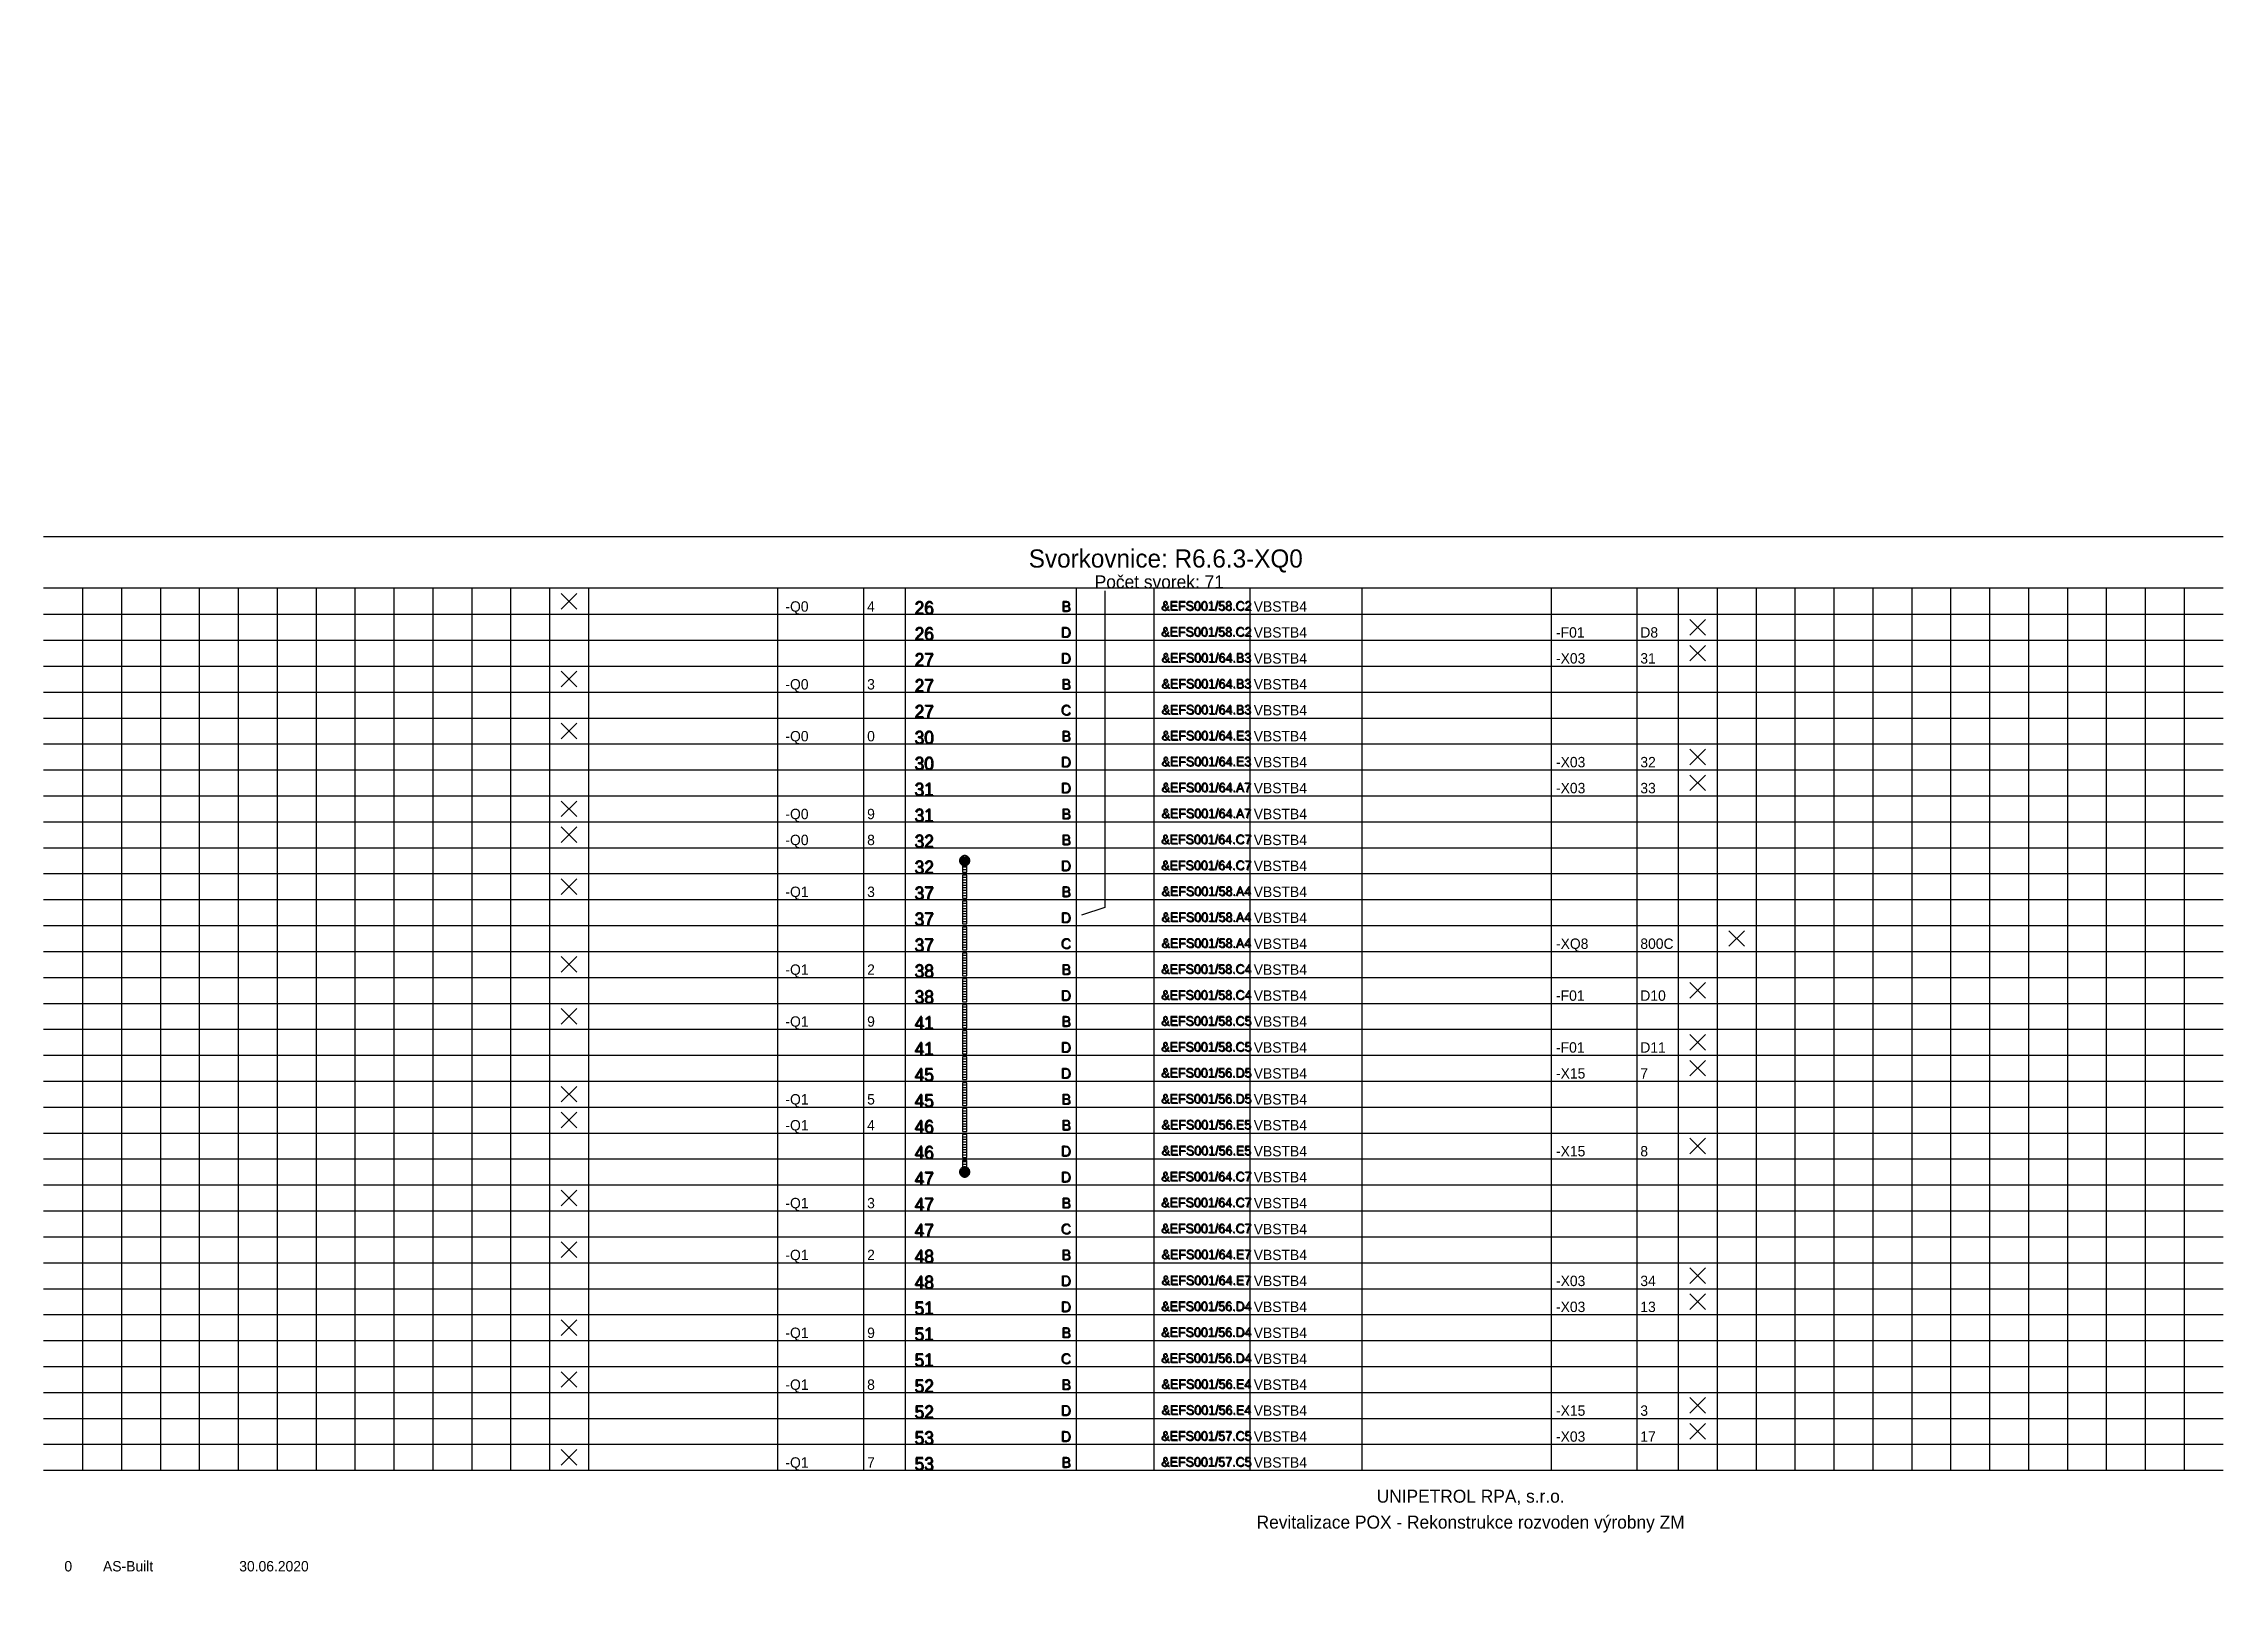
# Model space of a CAD drawing. Extents: x 0 to 420, y -1 to 300.
import ezdxf
from ezdxf.enums import TextEntityAlignment as Align

# ---------------------------------------------------------------- set-up
doc = ezdxf.new("R2010")
doc.units = 0
doc.header["$MEASUREMENT"] = 0
doc.linetypes.add('LTY1', pattern=[0])
for name, color, linetype in [('4', 4, 'Continuous'), ('PEN1', 7, 'LTY1'), ('PEN2', 7, 'LTY1'), ('PEN4', 7, 'LTY1'), ('PEN5', 7, 'LTY1'), ('SYMBOL', 7, 'LTY1')]:
    doc.layers.add(name, color=color, linetype=linetype)
doc.styles.add('NORMSCHRIFT', font='normwin')

# ---------------------------------------------------------------- blocks, each defined once
blk = doc.blocks.new('_SS-BLOK-S')
at = {"layer": 'PEN5', "linetype": 'LTY1'}
for p, q in [((0, -5), (420, -5)), ((420, -15), (0, -15))]:
    blk.add_line(p, q, dxfattribs=at)
at = {"layer": 'PEN1', "style": 'NORMSCHRIFT', "flags": 8}
for tag in ['CODE_1', 'CODE_2', 'CODE_3', 'CODE_4']:
    blk.add_attdef(tag, text='', height=3.5, dxfattribs=at).set_placement((216.25, -11), align=Align.CENTER)
at = {"layer": 'PEN2', "style": 'NORMSCHRIFT', "flags": 8}
blk.add_attdef('CODE_307', text='', height=2.5, dxfattribs=at).set_placement((215, -15), align=Align.CENTER)
at = {"layer": 'PEN4', "style": 'NORMSCHRIFT', "flags": 9}
for tag in ['CODE_558', 'CODE_91']:
    blk.add_attdef(tag, (0, 0), '', height=3.5, dxfattribs=at)
blk = doc.blocks.new('_SS-VETA-S')
at = {"layer": 'PEN1', "linetype": 'LTY1'}
for p, q in [((7.5, 5), (7.5, 0)), ((15, 5), (15, 0)), ((22.5, 5), (22.5, 0)), ((30, 5), (30, 0)), ((37.5, 5), (37.5, 0)), ((45, 5), (45, 0)), ((52.5, 5), (52.5, 0)), ((60, 5), (60, 0)), ((67.5, 5), (67.5, 0)), ((75, 5), (75, 0)), ((82.5, 5), (82.5, 0)), ((90, 5), (90, 0)), ((97.5, 5), (97.5, 0)), ((141.5, 0), (141.5, 5)), ((158, 5), (158, 0)), ((199, 5), (199, 0)), ((214, 0), (214, 5)), ((232.5, 0), (232.5, 5)), ((290.5, 5), (290.5, 0)), ((307, 5), (307, 0)), ((322.5, 5), (322.5, 0)), ((330, 5), (330, 0)), ((337.5, 5), (337.5, 0)), ((345, 5), (345, 0)), ((352.5, 5), (352.5, 0)), ((360, 5), (360, 0)), ((367.5, 5), (367.5, 0)), ((375, 5), (375, 0)), ((382.5, 5), (382.5, 0)), ((390, 5), (390, 0)), ((390, 5), (390, 0)), ((397.5, 5), (397.5, 0)), ((405, 5), (405, 0)), ((412.5, 5), (412.5, 0)), ((0, 0), (420, 0))]:
    blk.add_line(p, q, dxfattribs=at)
at = {"layer": 'PEN5', "linetype": 'LTY1'}
for p, q in [((105, 5), (105, 0)), ((166, 5), (166, 0)), ((254, 5), (254, 0)), ((315, 5), (315, 0))]:
    blk.add_line(p, q, dxfattribs=at)
at = {"layer": 'PEN2', "style": 'NORMSCHRIFT', "flags": 8}
blk.add_attdef('CODE_21', (167.95, -0.1), '', height=2.5, dxfattribs=at)
at = {"layer": 'PEN4', "style": 'NORMSCHRIFT'}
for tag, p, height, flags in [('CODE_63', (0, 0), 3.5, 9), ('CODE_91', (0, 0), 3.5, 9), ('CODE_781', (0, 0), 3.5, 9), ('CODE_782', (0, 0), 3.5, 9), ('CODE_10003', (107.7, 0.5), 2, 8), ('CODE_10001', (107.7, 0.5), 2, 8), ('CODE_10002', (107.7, 0.5), 2, 8), ('CODE_10004', (142.95, 0.5), 2, 8), ('CODE_10021', (158.7, 0.5), 2, 8), ('CODE_41', (233.2, 0.5), 2, 8), ('CODE_11003', (255.95, 0.5), 2, 8), ('CODE_11001', (255.95, 0.5), 2, 8), ('CODE_11002', (255.95, 0.5), 2, 8), ('CODE_11004', (291.45, 0.5), 2, 8), ('CODE_11021', (307.7, 0.5), 2, 8)]:
    blk.add_attdef(tag, p, '', height=height, dxfattribs=dict(at, flags=flags))
at = {"layer": 'PEN4', "style": 'NORMSCHRIFT', "flags": 8}
blk.add_attdef('CODE_45', text='', height=2, dxfattribs=at).set_placement((198.1, 0.4), align=Align.RIGHT)
blk.add_attdef('CODE_10', text='', height=1.8, dxfattribs=at).set_placement((224.2, 0.6), align=Align.CENTER)
blk = doc.blocks.new('_SS-MUST3-S')
at = {"layer": 'PEN1', "linetype": 'LTY1'}
for p, q in [((-0.975, 0.075), (-1, 0)), ((-1, 0), (-0.975, -0.075)), ((-1, 0), (1, 0)), ((-0.95, 0.25), (-0.975, 0.15)), ((-0.975, 0.15), (-0.975, 0.075)), ((-0.925, 0.325), (-0.95, 0.25)), ((-0.95, 0.25), (0.95, 0.25)), ((-0.9, 0.4), (-0.925, 0.325)), ((-0.85, 0.5), (-0.9, 0.4)), ((-0.8, 0.55), (-0.85, 0.5)), ((-0.85, 0.5), (0.85, 0.5)), ((-0.75, 0.625), (-0.8, 0.55)), ((-0.7, 0.7), (-0.75, 0.625)), ((-0.625, 0.75), (-0.7, 0.7)), ((-0.55, 0.8), (-0.625, 0.75)), ((-0.625, 0.75), (0.625, 0.75)), ((-0.5, 0.85), (-0.55, 0.8)), ((-0.4, 0.9), (-0.5, 0.85)), ((-0.325, 0.925), (-0.4, 0.9)), ((-0.4, 0), (-0.4, -2.2)), ((0.4, 0), (-0.4, 0)), ((-0.25, 0.95), (-0.325, 0.925)), ((-0.15, 0.975), (-0.25, 0.95)), ((-0.075, 0.975), (-0.15, 0.975)), ((0, 1), (-0.075, 0.975)), ((0.075, 0.975), (0, 1)), ((0.15, 0.975), (0.075, 0.975)), ((0.25, 0.95), (0.15, 0.975)), ((0.325, 0.925), (0.25, 0.95)), ((0.4, 0.9), (0.325, 0.925)), ((0.5, 0.85), (0.4, 0.9)), ((0.4, -2.2), (0.4, 0)), ((0.55, 0.8), (0.5, 0.85)), ((0.625, 0.75), (0.55, 0.8)), ((0.7, 0.7), (0.625, 0.75)), ((0.75, 0.625), (0.7, 0.7)), ((0.8, 0.55), (0.75, 0.625)), ((0.85, 0.5), (0.8, 0.55)), ((0.9, 0.4), (0.85, 0.5)), ((0.925, 0.325), (0.9, 0.4)), ((0.95, 0.25), (0.925, 0.325)), ((0.975, 0.15), (0.95, 0.25)), ((0.975, 0.075), (0.975, 0.15)), ((1, 0), (0.975, 0.075)), ((0.975, -0.075), (1, 0)), ((-0.975, -0.075), (-0.975, -0.15)), ((-0.975, -0.15), (-0.95, -0.25)), ((-0.95, -0.25), (-0.925, -0.325)), ((-0.95, -0.25), (0.95, -0.25)), ((-0.925, -0.325), (-0.9, -0.4)), ((-0.9, -0.4), (-0.85, -0.5)), ((-0.85, -0.5), (-0.8, -0.55)), ((-0.85, -0.5), (0.85, -0.5)), ((-0.8, -0.55), (-0.75, -0.625)), ((-0.75, -0.625), (-0.7, -0.7)), ((-0.7, -0.7), (-0.625, -0.75)), ((-0.625, -0.75), (-0.55, -0.8)), ((-0.625, -0.75), (0.625, -0.75)), ((-0.55, -0.8), (-0.5, -0.85)), ((-0.5, -0.85), (-0.4, -0.9)), ((-0.4, -0.2), (0.4, -0.2)), ((-0.4, -0.7), (0.4, -0.7)), ((-0.4, -0.9), (-0.325, -0.925)), ((-0.4, -1.2), (0.4, -1.2)), ((-0.4, -1.7), (0.4, -1.7)), ((-0.4, -2.2), (0.4, -2.2)), ((-0.4, -2.2), (0.4, -2.2)), ((-0.325, -0.925), (-0.25, -0.95)), ((-0.25, -0.95), (-0.15, -0.975)), ((-0.15, -0.975), (-0.075, -0.975)), ((-0.075, -0.975), (0, -1)), ((0, -1), (0.075, -0.975)), ((0.075, -0.975), (0.15, -0.975)), ((0.15, -0.975), (0.25, -0.95)), ((0.25, -0.95), (0.325, -0.925)), ((0.325, -0.925), (0.4, -0.9)), ((0.4, -0.9), (0.5, -0.85)), ((0.5, -0.85), (0.55, -0.8)), ((0.55, -0.8), (0.625, -0.75)), ((0.625, -0.75), (0.7, -0.7)), ((0.7, -0.7), (0.75, -0.625)), ((0.75, -0.625), (0.8, -0.55)), ((0.8, -0.55), (0.85, -0.5)), ((0.85, -0.5), (0.9, -0.4)), ((0.9, -0.4), (0.925, -0.325)), ((0.925, -0.325), (0.95, -0.25)), ((0.95, -0.25), (0.975, -0.15)), ((0.975, -0.15), (0.975, -0.075))]:
    blk.add_line(p, q, dxfattribs=at)
blk = doc.blocks.new('_SS-MUST2-S')
at = {"layer": 'PEN1', "linetype": 'LTY1'}
for p, q in [((-0.4, 2.2), (-0.4, -2.2)), ((0.4, 2.2), (-0.4, 2.2)), ((-0.4, 1.8), (0.4, 1.8)), ((-0.4, 1.3), (0.4, 1.3)), ((-0.4, 0.8), (0.4, 0.8)), ((-0.4, 0.3), (0.4, 0.3)), ((0.4, -2.2), (0.4, 2.2)), ((-0.4, -0.2), (0.4, -0.2)), ((-0.4, -0.7), (0.4, -0.7)), ((-0.4, -1.2), (0.4, -1.2)), ((-0.4, -1.7), (0.4, -1.7)), ((-0.4, -2.2), (0.4, -2.2)), ((-0.4, -2.2), (0.4, -2.2))]:
    blk.add_line(p, q, dxfattribs=at)
blk = doc.blocks.new('_SS-MUST1-S')
at = {"layer": 'PEN1', "linetype": 'LTY1'}
for p, q in [((-0.975, 0.075), (-1, 0)), ((-1, 0), (-0.975, -0.075)), ((-1, 0), (1, 0)), ((-0.95, 0.25), (-0.975, 0.15)), ((-0.975, 0.15), (-0.975, 0.075)), ((-0.925, 0.325), (-0.95, 0.25)), ((-0.95, 0.25), (0.95, 0.25)), ((-0.9, 0.4), (-0.925, 0.325)), ((-0.85, 0.5), (-0.9, 0.4)), ((-0.8, 0.55), (-0.85, 0.5)), ((-0.85, 0.5), (0.85, 0.5)), ((-0.75, 0.625), (-0.8, 0.55)), ((-0.7, 0.7), (-0.75, 0.625)), ((-0.625, 0.75), (-0.7, 0.7)), ((-0.55, 0.8), (-0.625, 0.75)), ((-0.625, 0.75), (0.625, 0.75)), ((-0.5, 0.85), (-0.55, 0.8)), ((-0.4, 0.9), (-0.5, 0.85)), ((-0.4, 2.2), (-0.4, 0)), ((0.4, 2.2), (-0.4, 2.2)), ((-0.4, 2), (0.4, 2)), ((-0.4, 1.5), (0.4, 1.5)), ((-0.4, 1), (0.4, 1)), ((-0.325, 0.925), (-0.4, 0.9)), ((-0.4, 0.5), (0.4, 0.5)), ((-0.4, 0), (0.4, 0)), ((-0.4, 0), (0.4, 0)), ((-0.25, 0.95), (-0.325, 0.925)), ((-0.15, 0.975), (-0.25, 0.95)), ((-0.075, 0.975), (-0.15, 0.975)), ((0, 1), (-0.075, 0.975)), ((0.075, 0.975), (0, 1)), ((0.15, 0.975), (0.075, 0.975)), ((0.25, 0.95), (0.15, 0.975)), ((0.325, 0.925), (0.25, 0.95)), ((0.4, 0.9), (0.325, 0.925)), ((0.4, 0), (0.4, 2.2)), ((0.5, 0.85), (0.4, 0.9)), ((0.55, 0.8), (0.5, 0.85)), ((0.625, 0.75), (0.55, 0.8)), ((0.7, 0.7), (0.625, 0.75)), ((0.75, 0.625), (0.7, 0.7)), ((0.8, 0.55), (0.75, 0.625)), ((0.85, 0.5), (0.8, 0.55)), ((0.9, 0.4), (0.85, 0.5)), ((0.925, 0.325), (0.9, 0.4)), ((0.95, 0.25), (0.925, 0.325)), ((0.975, 0.15), (0.95, 0.25)), ((0.975, 0.075), (0.975, 0.15)), ((1, 0), (0.975, 0.075)), ((0.975, -0.075), (1, 0)), ((-0.975, -0.075), (-0.975, -0.15)), ((-0.975, -0.15), (-0.95, -0.25)), ((-0.95, -0.25), (-0.925, -0.325)), ((-0.95, -0.25), (0.95, -0.25)), ((-0.925, -0.325), (-0.9, -0.4)), ((-0.9, -0.4), (-0.85, -0.5)), ((-0.85, -0.5), (-0.8, -0.55)), ((-0.85, -0.5), (0.85, -0.5)), ((-0.8, -0.55), (-0.75, -0.625)), ((-0.75, -0.625), (-0.7, -0.7)), ((-0.7, -0.7), (-0.625, -0.75)), ((-0.625, -0.75), (-0.55, -0.8)), ((-0.625, -0.75), (0.625, -0.75)), ((-0.55, -0.8), (-0.5, -0.85)), ((-0.5, -0.85), (-0.4, -0.9)), ((-0.4, -0.9), (-0.325, -0.925)), ((-0.325, -0.925), (-0.25, -0.95)), ((-0.25, -0.95), (-0.15, -0.975)), ((-0.15, -0.975), (-0.075, -0.975)), ((-0.075, -0.975), (0, -1)), ((0, -1), (0.075, -0.975)), ((0.075, -0.975), (0.15, -0.975)), ((0.15, -0.975), (0.25, -0.95)), ((0.25, -0.95), (0.325, -0.925)), ((0.325, -0.925), (0.4, -0.9)), ((0.4, -0.9), (0.5, -0.85)), ((0.5, -0.85), (0.55, -0.8)), ((0.55, -0.8), (0.625, -0.75)), ((0.625, -0.75), (0.7, -0.7)), ((0.7, -0.7), (0.75, -0.625)), ((0.75, -0.625), (0.8, -0.55)), ((0.8, -0.55), (0.85, -0.5)), ((0.85, -0.5), (0.9, -0.4)), ((0.9, -0.4), (0.925, -0.325)), ((0.925, -0.325), (0.95, -0.25)), ((0.95, -0.25), (0.975, -0.15)), ((0.975, -0.15), (0.975, -0.075))]:
    blk.add_line(p, q, dxfattribs=at)
blk = doc.blocks.new('_SS-NEOZN-S')
at = {"layer": 'PEN2', "linetype": 'LTY1'}
for p, q in [((-4, 1), (-1, 4)), ((-4, 4), (-1, 1))]:
    blk.add_line(p, q, dxfattribs=at)
blk = doc.blocks.new('_9-REV')
at = {"layer": 'PEN4', "style": 'NORMSCHRIFT', "flags": 8}
blk.add_attdef('CODE_12778', text='', height=2, dxfattribs=at).set_placement((-0.25, 0.5), align=Align.CENTER)
at = {"layer": 'PEN4', "style": 'NORMSCHRIFT'}
for tag, p, height, flags in [('CODE_5902', (0, 0), 3.5, 9), ('CODE_12783', (6.45, 0.5), 2, 8), ('CODE_12782', (32.7, 0.5), 2, 8)]:
    blk.add_attdef(tag, p, '', height=height, dxfattribs=dict(at, flags=flags))

msp = doc.modelspace()

# ---------------------------------------------------------------- linework, layer by layer
at = {"layer": '4', "linetype": 'LTY1'}
for p, q in [((204.5, 194.5), (204.5, 133.5)), ((204.5, 133.5), (200, 132))]:
    msp.add_line(p, q, dxfattribs=at)

# ---------------------------------------------------------------- block references
at = {"layer": 'SYMBOL'}
for name, p in [('_SS-BLOK-S', (0, 210)), ('_SS-NEOZN-S', (103.75, 190)), ('_SS-NEOZN-S', (321.25, 185)), ('_SS-NEOZN-S', (321.25, 180)), ('_SS-NEOZN-S', (103.75, 175)), ('_SS-NEOZN-S', (103.75, 165)), ('_SS-NEOZN-S', (321.25, 160)), ('_SS-NEOZN-S', (321.25, 155)), ('_SS-NEOZN-S', (103.75, 150)), ('_SS-NEOZN-S', (103.75, 145)), ('_SS-MUST3-S', (177.5, 142.5)), ('_SS-NEOZN-S', (103.75, 135)), ('_SS-MUST2-S', (177.5, 137.5)), ('_SS-MUST2-S', (177.5, 132.5)), ('_SS-MUST2-S', (177.5, 127.5)), ('_SS-NEOZN-S', (328.75, 125)), ('_SS-NEOZN-S', (103.75, 120)), ('_SS-MUST2-S', (177.5, 122.5)), ('_SS-MUST2-S', (177.5, 117.5)), ('_SS-NEOZN-S', (321.25, 115)), ('_SS-NEOZN-S', (103.75, 110)), ('_SS-MUST2-S', (177.5, 112.5)), ('_SS-MUST2-S', (177.5, 107.5)), ('_SS-NEOZN-S', (321.25, 105)), ('_SS-MUST2-S', (177.5, 102.5)), ('_SS-NEOZN-S', (321.25, 100)), ('_SS-NEOZN-S', (103.75, 95)), ('_SS-MUST2-S', (177.5, 97.5)), ('_SS-NEOZN-S', (103.75, 90)), ('_SS-MUST2-S', (177.5, 92.5)), ('_SS-MUST2-S', (177.5, 87.5)), ('_SS-NEOZN-S', (321.25, 85)), ('_SS-MUST1-S', (177.5, 82.5)), ('_SS-NEOZN-S', (103.75, 75)), ('_SS-NEOZN-S', (103.75, 65)), ('_SS-NEOZN-S', (321.25, 60)), ('_SS-NEOZN-S', (321.25, 55)), ('_SS-NEOZN-S', (103.75, 50)), ('_SS-NEOZN-S', (103.75, 40)), ('_SS-NEOZN-S', (321.25, 35)), ('_SS-NEOZN-S', (321.25, 30)), ('_SS-NEOZN-S', (103.75, 25))]:
    msp.add_blockref(name, p, dxfattribs=at)
for name, p, values in [('_SS-VETA-S', (0, 190), {'CODE_21': '26', 'CODE_45': 'B', 'CODE_10': '&EFS001/58.C2', 'CODE_10004': '-Q0', 'CODE_10021': '4', 'CODE_41': 'VBSTB4'}), ('_SS-VETA-S', (0, 185), {'CODE_21': '26', 'CODE_45': 'D', 'CODE_10': '&EFS001/58.C2', 'CODE_11004': '-F01', 'CODE_11021': 'D8', 'CODE_41': 'VBSTB4'}), ('_SS-VETA-S', (0, 180), {'CODE_21': '27', 'CODE_45': 'D', 'CODE_10': '&EFS001/64.B3', 'CODE_11004': '-X03', 'CODE_11021': '31', 'CODE_41': 'VBSTB4'}), ('_SS-VETA-S', (0, 175), {'CODE_21': '27', 'CODE_45': 'B', 'CODE_10': '&EFS001/64.B3', 'CODE_10004': '-Q0', 'CODE_10021': '3', 'CODE_41': 'VBSTB4'}), ('_SS-VETA-S', (0, 170), {'CODE_21': '27', 'CODE_45': 'C', 'CODE_10': '&EFS001/64.B3', 'CODE_41': 'VBSTB4'}), ('_SS-VETA-S', (0, 165), {'CODE_21': '30', 'CODE_45': 'B', 'CODE_10': '&EFS001/64.E3', 'CODE_10004': '-Q0', 'CODE_10021': '0', 'CODE_41': 'VBSTB4'}), ('_SS-VETA-S', (0, 160), {'CODE_21': '30', 'CODE_45': 'D', 'CODE_10': '&EFS001/64.E3', 'CODE_11004': '-X03', 'CODE_11021': '32', 'CODE_41': 'VBSTB4'}), ('_SS-VETA-S', (0, 155), {'CODE_21': '31', 'CODE_45': 'D', 'CODE_10': '&EFS001/64.A7', 'CODE_11004': '-X03', 'CODE_11021': '33', 'CODE_41': 'VBSTB4'}), ('_SS-VETA-S', (0, 150), {'CODE_21': '31', 'CODE_45': 'B', 'CODE_10': '&EFS001/64.A7', 'CODE_10004': '-Q0', 'CODE_10021': '9', 'CODE_41': 'VBSTB4'}), ('_SS-VETA-S', (0, 145), {'CODE_21': '32', 'CODE_45': 'B', 'CODE_10': '&EFS001/64.C7', 'CODE_10004': '-Q0', 'CODE_10021': '8', 'CODE_41': 'VBSTB4'}), ('_SS-VETA-S', (0, 140), {'CODE_21': '32', 'CODE_45': 'D', 'CODE_10': '&EFS001/64.C7', 'CODE_41': 'VBSTB4'}), ('_SS-VETA-S', (0, 135), {'CODE_21': '37', 'CODE_45': 'B', 'CODE_10': '&EFS001/58.A4', 'CODE_10004': '-Q1', 'CODE_10021': '3', 'CODE_41': 'VBSTB4'}), ('_SS-VETA-S', (0, 130), {'CODE_21': '37', 'CODE_45': 'D', 'CODE_10': '&EFS001/58.A4', 'CODE_41': 'VBSTB4'}), ('_SS-VETA-S', (0, 125), {'CODE_21': '37', 'CODE_45': 'C', 'CODE_10': '&EFS001/58.A4', 'CODE_11004': '-XQ8', 'CODE_11021': '800C', 'CODE_41': 'VBSTB4'}), ('_SS-VETA-S', (0, 120), {'CODE_21': '38', 'CODE_45': 'B', 'CODE_10': '&EFS001/58.C4', 'CODE_10004': '-Q1', 'CODE_10021': '2', 'CODE_41': 'VBSTB4'}), ('_SS-VETA-S', (0, 115), {'CODE_21': '38', 'CODE_45': 'D', 'CODE_10': '&EFS001/58.C4', 'CODE_11004': '-F01', 'CODE_11021': 'D10', 'CODE_41': 'VBSTB4'}), ('_SS-VETA-S', (0, 110), {'CODE_21': '41', 'CODE_45': 'B', 'CODE_10': '&EFS001/58.C5', 'CODE_10004': '-Q1', 'CODE_10021': '9', 'CODE_41': 'VBSTB4'}), ('_SS-VETA-S', (0, 105), {'CODE_21': '41', 'CODE_45': 'D', 'CODE_10': '&EFS001/58.C5', 'CODE_11004': '-F01', 'CODE_11021': 'D11', 'CODE_41': 'VBSTB4'}), ('_SS-VETA-S', (0, 100), {'CODE_21': '45', 'CODE_45': 'D', 'CODE_10': '&EFS001/56.D5', 'CODE_11004': '-X15', 'CODE_11021': '7', 'CODE_41': 'VBSTB4'}), ('_SS-VETA-S', (0, 95), {'CODE_21': '45', 'CODE_45': 'B', 'CODE_10': '&EFS001/56.D5', 'CODE_10004': '-Q1', 'CODE_10021': '5', 'CODE_41': 'VBSTB4'}), ('_SS-VETA-S', (0, 90), {'CODE_21': '46', 'CODE_45': 'B', 'CODE_10': '&EFS001/56.E5', 'CODE_10004': '-Q1', 'CODE_10021': '4', 'CODE_41': 'VBSTB4'}), ('_SS-VETA-S', (0, 85), {'CODE_21': '46', 'CODE_45': 'D', 'CODE_10': '&EFS001/56.E5', 'CODE_11004': '-X15', 'CODE_11021': '8', 'CODE_41': 'VBSTB4'}), ('_SS-VETA-S', (0, 80), {'CODE_21': '47', 'CODE_45': 'D', 'CODE_10': '&EFS001/64.C7', 'CODE_41': 'VBSTB4'}), ('_SS-VETA-S', (0, 75), {'CODE_21': '47', 'CODE_45': 'B', 'CODE_10': '&EFS001/64.C7', 'CODE_10004': '-Q1', 'CODE_10021': '3', 'CODE_41': 'VBSTB4'}), ('_SS-VETA-S', (0, 70), {'CODE_21': '47', 'CODE_45': 'C', 'CODE_10': '&EFS001/64.C7', 'CODE_41': 'VBSTB4'}), ('_SS-VETA-S', (0, 65), {'CODE_21': '48', 'CODE_45': 'B', 'CODE_10': '&EFS001/64.E7', 'CODE_10004': '-Q1', 'CODE_10021': '2', 'CODE_41': 'VBSTB4'}), ('_SS-VETA-S', (0, 60), {'CODE_21': '48', 'CODE_45': 'D', 'CODE_10': '&EFS001/64.E7', 'CODE_11004': '-X03', 'CODE_11021': '34', 'CODE_41': 'VBSTB4'}), ('_SS-VETA-S', (0, 55), {'CODE_21': '51', 'CODE_45': 'D', 'CODE_10': '&EFS001/56.D4', 'CODE_11004': '-X03', 'CODE_11021': '13', 'CODE_41': 'VBSTB4'}), ('_SS-VETA-S', (0, 50), {'CODE_21': '51', 'CODE_45': 'B', 'CODE_10': '&EFS001/56.D4', 'CODE_10004': '-Q1', 'CODE_10021': '9', 'CODE_41': 'VBSTB4'}), ('_SS-VETA-S', (0, 45), {'CODE_21': '51', 'CODE_45': 'C', 'CODE_10': '&EFS001/56.D4', 'CODE_41': 'VBSTB4'}), ('_SS-VETA-S', (0, 40), {'CODE_21': '52', 'CODE_45': 'B', 'CODE_10': '&EFS001/56.E4', 'CODE_10004': '-Q1', 'CODE_10021': '8', 'CODE_41': 'VBSTB4'}), ('_SS-VETA-S', (0, 35), {'CODE_21': '52', 'CODE_45': 'D', 'CODE_10': '&EFS001/56.E4', 'CODE_11004': '-X15', 'CODE_11021': '3', 'CODE_41': 'VBSTB4'}), ('_SS-VETA-S', (0, 30), {'CODE_21': '53', 'CODE_45': 'D', 'CODE_10': '&EFS001/57.C5', 'CODE_11004': '-X03', 'CODE_11021': '17', 'CODE_41': 'VBSTB4'}), ('_SS-VETA-S', (0, 25), {'CODE_21': '53', 'CODE_45': 'B', 'CODE_10': '&EFS001/57.C5', 'CODE_10004': '-Q1', 'CODE_10021': '7', 'CODE_41': 'VBSTB4'}), ('_9-REV', (5, 5), {'CODE_12778': '0', 'CODE_12783': 'AS-Built', 'CODE_12782': '30.06.2020'})]:
    msp.add_blockref(name, p, dxfattribs=at).add_auto_attribs(values)

# ---------------------------------------------------------------- texts
at = {"layer": 'PEN1', "style": 'NORMSCHRIFT'}
msp.add_text('Svorkovnice: R6.6.3-XQ0', height=3.5, dxfattribs=at).set_placement((216.25, 199), align=Align.CENTER)
at = {"layer": 'PEN2', "style": 'NORMSCHRIFT'}
for s, p in [('Počet svorek: 71', (215, 195)), ('UNIPETROL RPA, s.r.o.', (275, 18.75)), ('Revitalizace POX - Rekonstrukce rozvoden výrobny ZM', (275, 13.75))]:
    msp.add_text(s, height=2.5, dxfattribs=at).set_placement(p, align=Align.CENTER)
for s, p in [('26', (167.75, 190)), ('26', (167.85, 190.1)), ('26', (167.75, 185)), ('26', (167.85, 185.1)), ('27', (167.75, 180)), ('27', (167.85, 180.1)), ('27', (167.75, 175)), ('27', (167.85, 175.1)), ('27', (167.75, 170)), ('27', (167.85, 170.1)), ('30', (167.75, 165)), ('30', (167.85, 165.1)), ('30', (167.75, 160)), ('30', (167.85, 160.1)), ('31', (167.75, 155)), ('31', (167.85, 155.1)), ('31', (167.75, 150)), ('31', (167.85, 150.1)), ('32', (167.75, 145)), ('32', (167.85, 145.1)), ('32', (167.75, 140)), ('32', (167.85, 140.1)), ('37', (167.75, 135)), ('37', (167.85, 135.1)), ('37', (167.75, 130)), ('37', (167.85, 130.1)), ('37', (167.75, 125)), ('37', (167.85, 125.1)), ('38', (167.75, 120)), ('38', (167.85, 120.1)), ('38', (167.75, 115)), ('38', (167.85, 115.1)), ('41', (167.75, 110)), ('41', (167.85, 110.1)), ('41', (167.75, 105)), ('41', (167.85, 105.1)), ('45', (167.75, 100)), ('45', (167.85, 100.1)), ('45', (167.75, 95)), ('45', (167.85, 95.1)), ('46', (167.75, 90)), ('46', (167.85, 90.1)), ('46', (167.75, 85)), ('46', (167.85, 85.1)), ('47', (167.75, 80)), ('47', (167.85, 80.1)), ('47', (167.75, 75)), ('47', (167.85, 75.1)), ('47', (167.75, 70)), ('47', (167.85, 70.1)), ('48', (167.75, 65)), ('48', (167.85, 65.1)), ('48', (167.75, 60)), ('48', (167.85, 60.1)), ('51', (167.75, 55)), ('51', (167.85, 55.1)), ('51', (167.75, 50)), ('51', (167.85, 50.1)), ('51', (167.75, 45)), ('51', (167.85, 45.1)), ('52', (167.75, 40)), ('52', (167.85, 40.1)), ('52', (167.75, 35)), ('52', (167.85, 35.1)), ('53', (167.75, 30)), ('53', (167.85, 30.1)), ('53', (167.75, 25)), ('53', (167.85, 25.1))]:
    msp.add_text(s, height=2.5, dxfattribs=at).set_placement(p)
at = {"layer": 'PEN4', "style": 'NORMSCHRIFT'}
for s, p in [('B', (197.9, 190.5)), ('B', (198, 190.6)), ('D', (197.9, 185.5)), ('D', (198, 185.6)), ('D', (197.9, 180.5)), ('D', (198, 180.6)), ('B', (197.9, 175.5)), ('B', (198, 175.6)), ('C', (197.9, 170.5)), ('C', (198, 170.6)), ('B', (197.9, 165.5)), ('B', (198, 165.6)), ('D', (197.9, 160.5)), ('D', (198, 160.6)), ('D', (197.9, 155.5)), ('D', (198, 155.6)), ('B', (197.9, 150.5)), ('B', (198, 150.6)), ('B', (197.9, 145.5)), ('B', (198, 145.6)), ('D', (197.9, 140.5)), ('D', (198, 140.6)), ('B', (197.9, 135.5)), ('B', (198, 135.6)), ('D', (197.9, 130.5)), ('D', (198, 130.6)), ('C', (197.9, 125.5)), ('C', (198, 125.6)), ('B', (197.9, 120.5)), ('B', (198, 120.6)), ('D', (197.9, 115.5)), ('D', (198, 115.6)), ('B', (197.9, 110.5)), ('B', (198, 110.6)), ('D', (197.9, 105.5)), ('D', (198, 105.6)), ('D', (197.9, 100.5)), ('D', (198, 100.6)), ('B', (197.9, 95.5)), ('B', (198, 95.6)), ('B', (197.9, 90.5)), ('B', (198, 90.6)), ('D', (197.9, 85.5)), ('D', (198, 85.6)), ('D', (197.9, 80.5)), ('D', (198, 80.6)), ('B', (197.9, 75.5)), ('B', (198, 75.6)), ('C', (197.9, 70.5)), ('C', (198, 70.6)), ('B', (197.9, 65.5)), ('B', (198, 65.6)), ('D', (197.9, 60.5)), ('D', (198, 60.6)), ('D', (197.9, 55.5)), ('D', (198, 55.6)), ('B', (197.9, 50.5)), ('B', (198, 50.6)), ('C', (197.9, 45.5)), ('C', (198, 45.6)), ('B', (197.9, 40.5)), ('B', (198, 40.6)), ('D', (197.9, 35.5)), ('D', (198, 35.6)), ('D', (197.9, 30.5)), ('D', (198, 30.6)), ('B', (197.9, 25.5)), ('B', (198, 25.6))]:
    msp.add_text(s, height=2, dxfattribs=at).set_placement(p, align=Align.RIGHT)
for s, p in [('&EFS001/58.C2', (224, 190.7)), ('&EFS001/58.C2', (224.1, 190.8)), ('&EFS001/58.C2', (224, 185.7)), ('&EFS001/58.C2', (224.1, 185.8)), ('&EFS001/64.B3', (224, 180.7)), ('&EFS001/64.B3', (224.1, 180.8)), ('&EFS001/64.B3', (224, 175.7)), ('&EFS001/64.B3', (224.1, 175.8)), ('&EFS001/64.B3', (224, 170.7)), ('&EFS001/64.B3', (224.1, 170.8)), ('&EFS001/64.E3', (224, 165.7)), ('&EFS001/64.E3', (224.1, 165.8)), ('&EFS001/64.E3', (224, 160.7)), ('&EFS001/64.E3', (224.1, 160.8)), ('&EFS001/64.A7', (224, 155.7)), ('&EFS001/64.A7', (224.1, 155.8)), ('&EFS001/64.A7', (224, 150.7)), ('&EFS001/64.A7', (224.1, 150.8)), ('&EFS001/64.C7', (224, 145.7)), ('&EFS001/64.C7', (224.1, 145.8)), ('&EFS001/64.C7', (224, 140.7)), ('&EFS001/64.C7', (224.1, 140.8)), ('&EFS001/58.A4', (224, 135.7)), ('&EFS001/58.A4', (224.1, 135.8)), ('&EFS001/58.A4', (224, 130.7)), ('&EFS001/58.A4', (224.1, 130.8)), ('&EFS001/58.A4', (224, 125.7)), ('&EFS001/58.A4', (224.1, 125.8)), ('&EFS001/58.C4', (224, 120.7)), ('&EFS001/58.C4', (224.1, 120.8)), ('&EFS001/58.C4', (224.1, 115.8)), ('&EFS001/58.C4', (224, 115.7)), ('&EFS001/58.C5', (224, 110.7)), ('&EFS001/58.C5', (224.1, 110.8)), ('&EFS001/58.C5', (224, 105.7)), ('&EFS001/58.C5', (224.1, 105.8)), ('&EFS001/56.D5', (224, 100.7)), ('&EFS001/56.D5', (224.1, 100.8)), ('&EFS001/56.D5', (224, 95.7)), ('&EFS001/56.D5', (224.1, 95.8)), ('&EFS001/56.E5', (224, 90.7)), ('&EFS001/56.E5', (224.1, 90.8)), ('&EFS001/56.E5', (224, 85.7)), ('&EFS001/56.E5', (224.1, 85.8)), ('&EFS001/64.C7', (224, 80.7)), ('&EFS001/64.C7', (224.1, 80.8)), ('&EFS001/64.C7', (224, 75.7)), ('&EFS001/64.C7', (224.1, 75.8)), ('&EFS001/64.C7', (224, 70.7)), ('&EFS001/64.C7', (224.1, 70.8)), ('&EFS001/64.E7', (224, 65.7)), ('&EFS001/64.E7', (224.1, 65.8)), ('&EFS001/64.E7', (224, 60.7)), ('&EFS001/64.E7', (224.1, 60.8)), ('&EFS001/56.D4', (224, 55.7)), ('&EFS001/56.D4', (224.1, 55.8)), ('&EFS001/56.D4', (224, 50.7)), ('&EFS001/56.D4', (224.1, 50.8)), ('&EFS001/56.D4', (224, 45.7)), ('&EFS001/56.D4', (224.1, 45.8)), ('&EFS001/56.E4', (224, 40.7)), ('&EFS001/56.E4', (224.1, 40.8)), ('&EFS001/56.E4', (224, 35.7)), ('&EFS001/56.E4', (224.1, 35.8)), ('&EFS001/57.C5', (224, 30.7)), ('&EFS001/57.C5', (224.1, 30.8)), ('&EFS001/57.C5', (224, 25.7)), ('&EFS001/57.C5', (224.1, 25.8))]:
    msp.add_text(s, height=1.8, dxfattribs=at).set_placement(p, align=Align.CENTER)

doc.saveas('drawing.dxf')
